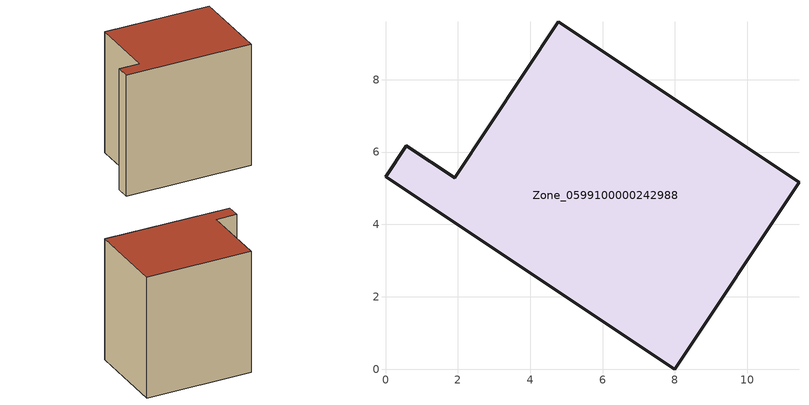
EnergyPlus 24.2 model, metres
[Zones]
Zone_0599100000242988
 floor ground (C_G): 7.99,0 0,5.32 0.57,6.18 1.91,5.29 4.77,9.6 11.43,5.17 z0
 wall outside (C_F): 7.99,0 11.43,5.17 4.77,9.6 1.91,5.29 0.57,6.18 0,5.32 7.99,0 z0:9.36
 roof outside (C_R): 0,5.32 7.99,0 11.43,5.17 4.77,9.6 1.91,5.29 0.57,6.18 z9.36
[BUILDING]
Pand.0599100000242988: North Axis=0; Terrain=City; Loads Convergence Tolerance Value=0.04; Temperature Convergence Tolerance Value=0.4; Solar Distribution=FullExterior; Maximum Number of Warmup Days=25; Minimum Number of Warmup Days=1
[Site:Location]
Rotterdam.The.Hague.AP_ZH_NLD Design_Conditions: Latitude=51.96; Longitude=4.45; Time Zone=1; Elevation=-4.5
[SITE:GROUNDTEMPERATURE:BUILDINGSURFACE]
18, 18, 18, 18, 18, 18, 18, 18, 18, 18, 18, 18
[MATERIAL] Thermal Absorptance=0.9; Solar Absorptance=0.7; Visible Absorptance=0.7
Name | Roughness | Thickness | Conductivity | Density | Specific Heat
G.TC.1946 | MediumSmooth | 0.15 | 1 | 540 | 1210
F.TC.1946 | Rough | 0.3 | 0.857143 | 1920 | 840
R.TC.1946 | MediumRough | 0.2 | 0.909091 | 1500 | 1000
[CONSTRUCTION]
C_G: G.TC.1946
C_F: F.TC.1946
C_R: R.TC.1946
[ZONE]
Zone_0599100000242988: Type=1; Multiplier=1; Ceiling Height=Autocalculate; Volume=Autocalculate; Floor Area=autocalculate; Part of Total Floor Area=Yes
[ZONEINFILTRATION:DESIGNFLOWRATE]
Infil_Zone_0599100000242988: Zone or ZoneList or Space or SpaceList=Zone_0599100000242988; Schedule=AlwaysOn; Design Flow Rate Calculation Method=Flow/Area; Flow Rate per Floor Area=0.003; Constant Term Coefficient=1; Temperature Term Coefficient=0; Velocity Term Coefficient=0; Velocity Squared Term Coefficient=0
[HVACTEMPLATE:ZONE:IDEALLOADSAIRSYSTEM]
Zone_0599100000242988: Maximum Heating Supply Air Temperature=50; Minimum Cooling Supply Air Temperature=13; Maximum Heating Supply Air Humidity Ratio=0.0156; Minimum Cooling Supply Air Humidity Ratio=0.0077; Heating Limit=NoLimit; Cooling Limit=NoLimit; Dehumidification Control Type=ConstantSensibleHeatRatio; Cooling Sensible Heat Ratio=0.7; Dehumidification Setpoint=60; Humidification Control Type=None; Humidification Setpoint=30; Outdoor Air Method=None; Outdoor Air Flow Rate per Person=0.00944; Outdoor Air Flow Rate per Zone Floor Area=0; Outdoor Air Flow Rate per Zone=0; Demand Controlled Ventilation Type=None; Outdoor Air Economizer Type=NoEconomizer; Heat Recovery Type=None; Sensible Heat Recovery Effectiveness=0.7; Latent Heat Recovery Effectiveness=0.65
[ZONECONTROL:THERMOSTAT]
ThermostatControl_Zone_0599100000242988: Zone or ZoneList=Zone_0599100000242988; Control Type Schedule=DualSetpointControlType; Control 1=Thermostat_Zone_0599100000242988; Temperature Difference Between Cutout And Setpoint=0
[THERMOSTATSETPOINT:DUALSETPOINT]
Thermostat_Zone_0599100000242988: Heating Setpoint Temperature Schedule=HeatingSetpoint_Zone_0599100000242988; Cooling Setpoint Temperature Schedule=CoolingSetpoint_Zone_0599100000242988
[SCHEDULE:COMPACT]
HeatingSetpoint_Zone_0599100000242988: Through: 12/31, For: AllDays, Until: 24:00, 21
CoolingSetpoint_Zone_0599100000242988: Through: 12/31, For: AllDays, Until: 24:00, 24
DualSetpointControlType: Through: 12/31, For: AllDays, Until: 24:00, 4
AlwaysOn: Through: 12/31, For: AllDays, Until: 24:00, 1
